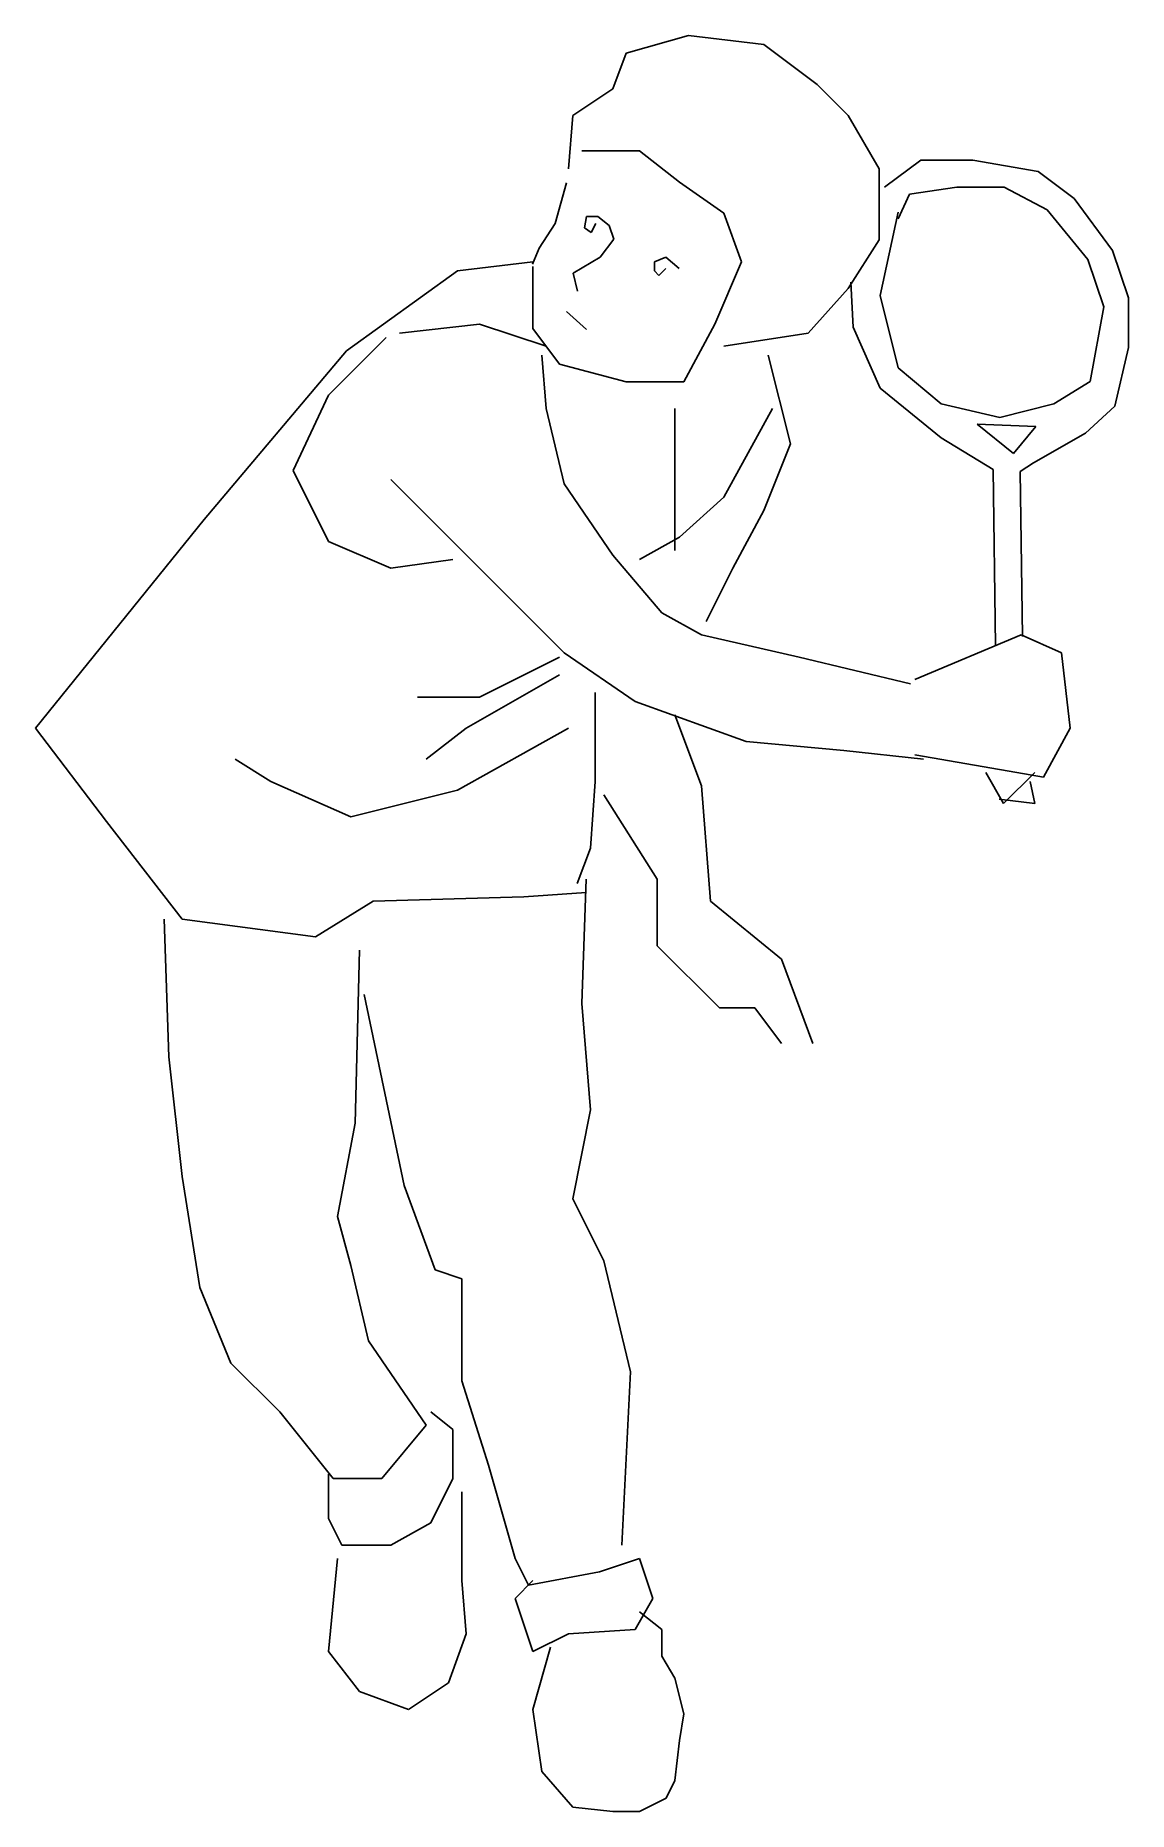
# Model space of a CAD drawing. Header units: millimetres. Extents: x -1542.45 to -1541.61, y 1789.11 to 1790.48.
import ezdxf

# ---------------------------------------------------------------- set-up
doc = ezdxf.new("R2010")
doc.units = ezdxf.units.MM
doc.header["$LTSCALE"] = 10
doc.layers.add('Humanos', color=2, linetype='Continuous')

msp = doc.modelspace()

# ---------------------------------------------------------------- linework, layer by layer
at = {"layer": 'Humanos'}
for p, q in [((-1541.9995, 1790.4648), (-1541.9516, 1790.4784)), ((-1541.9516, 1790.4784), (-1541.8935, 1790.4716)), ((-1542.0097, 1790.4374), (-1541.9995, 1790.4648)), ((-1541.8935, 1790.4716), (-1541.8525, 1790.4408)), ((-1542.0405, 1790.4169), (-1542.0097, 1790.4374)), ((-1541.8525, 1790.4408), (-1541.8286, 1790.4169)), ((-1542.0439, 1790.3759), (-1542.0405, 1790.4169)), ((-1541.8286, 1790.4169), (-1541.8047, 1790.3759)), ((-1542.0337, 1790.3896), (-1541.9892, 1790.3896)), ((-1541.9892, 1790.3896), (-1541.9585, 1790.3656)), ((-1541.8005, 1790.3616), (-1541.7727, 1790.3825)), ((-1541.7727, 1790.3825), (-1541.7327, 1790.3825)), ((-1541.7327, 1790.3825), (-1541.6823, 1790.3738)), ((-1541.9585, 1790.3656), (-1541.9243, 1790.3417)), ((-1541.8047, 1790.3759), (-1541.8047, 1790.3212)), ((-1541.6823, 1790.3738), (-1541.6545, 1790.3529)), ((-1542.0455, 1790.3651), (-1542.0542, 1790.3338)), ((-1541.7814, 1790.3564), (-1541.7901, 1790.3373)), ((-1541.7449, 1790.3616), (-1541.7814, 1790.3564)), ((-1541.7084, 1790.3616), (-1541.7449, 1790.3616)), ((-1541.6754, 1790.3442), (-1541.7084, 1790.3616)), ((-1541.6545, 1790.3529), (-1541.625, 1790.313)), ((-1542.0316, 1790.3303), (-1542.0299, 1790.339)), ((-1542.0299, 1790.339), (-1542.0212, 1790.339)), ((-1542.0212, 1790.339), (-1542.0125, 1790.3321)), ((-1541.9243, 1790.3417), (-1541.9106, 1790.3041)), ((-1541.7901, 1790.3425), (-1541.804, 1790.2782)), ((-1541.6441, 1790.306), (-1541.6754, 1790.3442)), ((-1542.0542, 1790.3338), (-1542.0664, 1790.3147)), ((-1542.0264, 1790.3269), (-1542.0316, 1790.3303)), ((-1542.0229, 1790.3338), (-1542.0264, 1790.3269)), ((-1542.0125, 1790.3321), (-1542.009, 1790.3216)), ((-1542.0664, 1790.3147), (-1542.0716, 1790.3025)), ((-1542.009, 1790.3216), (-1542.0194, 1790.3077)), ((-1541.8047, 1790.3212), (-1541.8286, 1790.2836)), ((-1541.625, 1790.313), (-1541.6128, 1790.2765)), ((-1542.1294, 1790.2973), (-1542.2148, 1790.2358)), ((-1542.0713, 1790.3041), (-1542.1294, 1790.2973)), ((-1542.0713, 1790.2528), (-1542.0713, 1790.3007)), ((-1542.0194, 1790.3077), (-1542.0403, 1790.2956)), ((-1541.9777, 1790.3043), (-1541.969, 1790.3077)), ((-1541.9777, 1790.2973), (-1541.9777, 1790.3043)), ((-1541.9743, 1790.2938), (-1541.9777, 1790.2973)), ((-1541.969, 1790.2991), (-1541.9743, 1790.2938)), ((-1541.969, 1790.3077), (-1541.9586, 1790.2991)), ((-1541.9106, 1790.3041), (-1541.9311, 1790.2563)), ((-1541.6319, 1790.2695), (-1541.6441, 1790.306)), ((-1542.0403, 1790.2956), (-1542.0368, 1790.2817)), ((-1541.8286, 1790.2836), (-1541.8593, 1790.2494)), ((-1541.8248, 1790.2539), (-1541.8266, 1790.2886)), ((-1541.804, 1790.2782), (-1541.7901, 1790.2226)), ((-1541.6128, 1790.2765), (-1541.6128, 1790.2382)), ((-1542.1738, 1790.2494), (-1542.1123, 1790.2563)), ((-1542.1123, 1790.2563), (-1542.061, 1790.2392)), ((-1542.0455, 1790.266), (-1542.0299, 1790.2521)), ((-1541.9311, 1790.2563), (-1541.955, 1790.2118)), ((-1541.6424, 1790.2122), (-1541.6319, 1790.2695)), ((-1542.1841, 1790.246), (-1542.2285, 1790.2016)), ((-1542.0508, 1790.2255), (-1542.0713, 1790.2528)), ((-1541.8593, 1790.2494), (-1541.9243, 1790.2392)), ((-1541.804, 1790.207), (-1541.8248, 1790.2539)), ((-1542.2148, 1790.2358), (-1542.3242, 1790.1059)), ((-1542.061, 1790.1913), (-1542.0644, 1790.2323)), ((-1541.8901, 1790.2323), (-1541.873, 1790.164)), ((-1541.6128, 1790.2382), (-1541.6232, 1790.1931)), ((-1541.9995, 1790.2118), (-1542.0508, 1790.2255)), ((-1541.7901, 1790.2226), (-1541.757, 1790.1948)), ((-1542.2285, 1790.2016), (-1542.2558, 1790.1435)), ((-1541.955, 1790.2118), (-1541.9995, 1790.2118)), ((-1541.757, 1790.1687), (-1541.804, 1790.207)), ((-1541.6702, 1790.1948), (-1541.6424, 1790.2122)), ((-1542.0473, 1790.1332), (-1542.061, 1790.1913)), ((-1541.9619, 1790.1913), (-1541.9619, 1790.123)), ((-1541.8867, 1790.1913), (-1541.9243, 1790.123)), ((-1541.757, 1790.1948), (-1541.7119, 1790.1844)), ((-1541.7119, 1790.1844), (-1541.6702, 1790.1948)), ((-1541.6232, 1790.1931), (-1541.6458, 1790.1722)), ((-1541.7014, 1790.1566), (-1541.7292, 1790.1792)), ((-1541.7292, 1790.1792), (-1541.6841, 1790.1774)), ((-1541.6841, 1790.1774), (-1541.7014, 1790.1566)), ((-1541.873, 1790.164), (-1541.8935, 1790.1127)), ((-1541.7171, 1790.1444), (-1541.757, 1790.1687)), ((-1541.6458, 1790.1722), (-1541.6858, 1790.1496)), ((-1541.6858, 1790.1496), (-1541.6962, 1790.1427)), ((-1542.2558, 1790.1435), (-1542.2285, 1790.0888)), ((-1542.1806, 1790.1366), (-1542.1191, 1790.0751)), ((-1542.0097, 1790.0785), (-1542.0473, 1790.1332)), ((-1541.7153, 1790.0089), (-1541.7171, 1790.1444)), ((-1541.6962, 1790.1427), (-1541.6945, 1790.0158)), ((-1541.9619, 1790.123), (-1541.9619, 1790.0819)), ((-1541.9243, 1790.123), (-1541.9585, 1790.0922)), ((-1542.3242, 1790.1059), (-1542.4541, 1789.9452)), ((-1541.8935, 1790.1127), (-1541.9174, 1790.0683)), ((-1541.9585, 1790.0922), (-1541.9892, 1790.0751)), ((-1542.2285, 1790.0888), (-1542.1806, 1790.0683)), ((-1541.9721, 1790.0341), (-1542.0097, 1790.0785)), ((-1542.1806, 1790.0683), (-1542.1328, 1790.0751)), ((-1542.1191, 1790.0751), (-1542.0473, 1790.0033)), ((-1541.9174, 1790.0683), (-1541.938, 1790.0273)), ((-1541.9414, 1790.017), (-1541.9721, 1790.0341)), ((-1541.8662, 1789.9999), (-1541.9414, 1790.017)), ((-1541.7773, 1789.9828), (-1541.6953, 1790.017)), ((-1541.6953, 1790.017), (-1541.6645, 1790.0033)), ((-1542.0508, 1789.9999), (-1542.1123, 1789.9692)), ((-1542.0473, 1790.0033), (-1541.9926, 1789.9657)), ((-1541.7807, 1789.9794), (-1541.8662, 1789.9999)), ((-1541.6645, 1790.0033), (-1541.6577, 1789.9452)), ((-1542.0508, 1789.9862), (-1542.1225, 1789.9452)), ((-1542.1123, 1789.9692), (-1542.1601, 1789.9692)), ((-1542.0234, 1789.9726), (-1542.0234, 1789.9042)), ((-1541.9926, 1789.9657), (-1541.9072, 1789.935)), ((-1541.9414, 1789.9008), (-1541.9619, 1789.9555)), ((-1542.4541, 1789.9452), (-1542.3994, 1789.8734)), ((-1542.1225, 1789.9452), (-1542.1533, 1789.9213)), ((-1542.0439, 1789.9452), (-1542.1294, 1789.8974)), ((-1541.6577, 1789.9452), (-1541.6782, 1789.9076)), ((-1541.9072, 1789.935), (-1541.832, 1789.9281)), ((-1541.832, 1789.9281), (-1541.7705, 1789.9213)), ((-1542.2729, 1789.9042), (-1542.3003, 1789.9213)), ((-1541.6987, 1789.911), (-1541.7773, 1789.9247)), ((-1542.2114, 1789.8769), (-1542.2729, 1789.9042)), ((-1542.0234, 1789.9042), (-1542.0268, 1789.8529)), ((-1541.9345, 1789.8119), (-1541.9414, 1789.9008)), ((-1541.7226, 1789.911), (-1541.7089, 1789.8871)), ((-1541.7089, 1789.8871), (-1541.685, 1789.911)), ((-1541.6782, 1789.9076), (-1541.6987, 1789.911)), ((-1541.685, 1789.8871), (-1541.6884, 1789.9042)), ((-1542.1294, 1789.8974), (-1542.2114, 1789.8769)), ((-1542.0166, 1789.894), (-1541.9756, 1789.829)), ((-1541.7124, 1789.8905), (-1541.685, 1789.8871)), ((-1542.3994, 1789.8734), (-1542.3413, 1789.7982)), ((-1542.0268, 1789.8529), (-1542.0371, 1789.8256)), ((-1542.0781, 1789.8153), (-1542.0302, 1789.8188)), ((-1542.0337, 1789.7333), (-1542.0302, 1789.829)), ((-1541.9756, 1789.829), (-1541.9756, 1789.7777)), ((-1542.2387, 1789.7846), (-1542.1943, 1789.8119)), ((-1542.1943, 1789.8119), (-1542.0781, 1789.8153)), ((-1541.8799, 1789.7675), (-1541.9345, 1789.8119)), ((-1542.355, 1789.7982), (-1542.3515, 1789.6923)), ((-1542.3413, 1789.7982), (-1542.2387, 1789.7846)), ((-1541.9756, 1789.7777), (-1541.9277, 1789.7299)), ((-1542.208, 1789.641), (-1542.2046, 1789.7743)), ((-1541.8559, 1789.7025), (-1541.8799, 1789.7675)), ((-1542.2011, 1789.7401), (-1542.1704, 1789.5932)), ((-1542.0268, 1789.6513), (-1542.0337, 1789.7333)), ((-1541.9277, 1789.7299), (-1541.9004, 1789.7299)), ((-1541.9004, 1789.7299), (-1541.8799, 1789.7025)), ((-1542.3515, 1789.6923), (-1542.3413, 1789.6)), ((-1542.2217, 1789.5692), (-1542.208, 1789.641)), ((-1542.0405, 1789.5829), (-1542.0268, 1789.6513)), ((-1542.3413, 1789.6), (-1542.3276, 1789.5146)), ((-1542.1704, 1789.5932), (-1542.1465, 1789.5282)), ((-1542.0166, 1789.5351), (-1542.0405, 1789.5829)), ((-1542.2114, 1789.5316), (-1542.2217, 1789.5692)), ((-1542.1977, 1789.4735), (-1542.2114, 1789.5316)), ((-1541.9961, 1789.4496), (-1542.0166, 1789.5351)), ((-1542.1465, 1789.5282), (-1542.1259, 1789.5214)), ((-1542.1259, 1789.5214), (-1542.1259, 1789.4428)), ((-1542.3276, 1789.5146), (-1542.3037, 1789.4564)), ((-1542.1533, 1789.4086), (-1542.1977, 1789.4735)), ((-1542.3037, 1789.4564), (-1542.2661, 1789.4188)), ((-1542.0029, 1789.3163), (-1541.9961, 1789.4496)), ((-1542.1259, 1789.4428), (-1542.1054, 1789.3778)), ((-1542.2661, 1789.4188), (-1542.2251, 1789.3676)), ((-1542.1875, 1789.3676), (-1542.1533, 1789.4086)), ((-1542.1328, 1789.4052), (-1542.1499, 1789.4188)), ((-1542.1328, 1789.3676), (-1542.1328, 1789.4052)), ((-1542.2285, 1789.371), (-1542.2285, 1789.3368)), ((-1542.2251, 1789.3676), (-1542.1875, 1789.3676)), ((-1542.1499, 1789.3334), (-1542.1328, 1789.3676)), ((-1542.1054, 1789.3778), (-1542.0849, 1789.3061)), ((-1542.1259, 1789.289), (-1542.1259, 1789.3573)), ((-1542.2285, 1789.3368), (-1542.2182, 1789.3163)), ((-1542.1806, 1789.3163), (-1542.1499, 1789.3334)), ((-1542.2182, 1789.3163), (-1542.1806, 1789.3163)), ((-1542.2217, 1789.3061), (-1542.2285, 1789.2343)), ((-1542.0849, 1789.3061), (-1542.0747, 1789.2855)), ((-1542.02, 1789.2958), (-1541.9892, 1789.3061)), ((-1541.9892, 1789.3061), (-1541.979, 1789.2753)), ((-1542.1225, 1789.2479), (-1542.1259, 1789.289)), ((-1542.0849, 1789.2753), (-1542.0713, 1789.289)), ((-1542.0747, 1789.2855), (-1542.02, 1789.2958)), ((-1542.0713, 1789.2343), (-1542.0849, 1789.2753)), ((-1541.979, 1789.2753), (-1541.9926, 1789.2514)), ((-1541.9721, 1789.2514), (-1541.9892, 1789.265)), ((-1542.1362, 1789.2103), (-1542.1225, 1789.2479)), ((-1542.0439, 1789.2479), (-1542.0713, 1789.2343)), ((-1541.9926, 1789.2514), (-1542.0439, 1789.2479)), ((-1541.9721, 1789.2309), (-1541.9721, 1789.2514)), ((-1542.2285, 1789.2343), (-1542.2046, 1789.2035)), ((-1542.0576, 1789.2377), (-1542.0713, 1789.1898)), ((-1541.9619, 1789.2138), (-1541.9721, 1789.2309)), ((-1542.2046, 1789.2035), (-1542.167, 1789.1898)), ((-1542.167, 1789.1898), (-1542.1362, 1789.2103)), ((-1541.955, 1789.1864), (-1541.9619, 1789.2138)), ((-1542.0713, 1789.1898), (-1542.0644, 1789.142)), ((-1541.9585, 1789.1659), (-1541.955, 1789.1864)), ((-1541.9619, 1789.1352), (-1541.9585, 1789.1659)), ((-1542.0644, 1789.142), (-1542.0405, 1789.1146)), ((-1541.9687, 1789.1215), (-1541.9619, 1789.1352)), ((-1541.9892, 1789.1112), (-1541.9687, 1789.1215)), ((-1542.0405, 1789.1146), (-1542.0097, 1789.1112)), ((-1542.0097, 1789.1112), (-1541.9892, 1789.1112))]:
    msp.add_line(p, q, dxfattribs=at)

doc.saveas('drawing.dxf')
